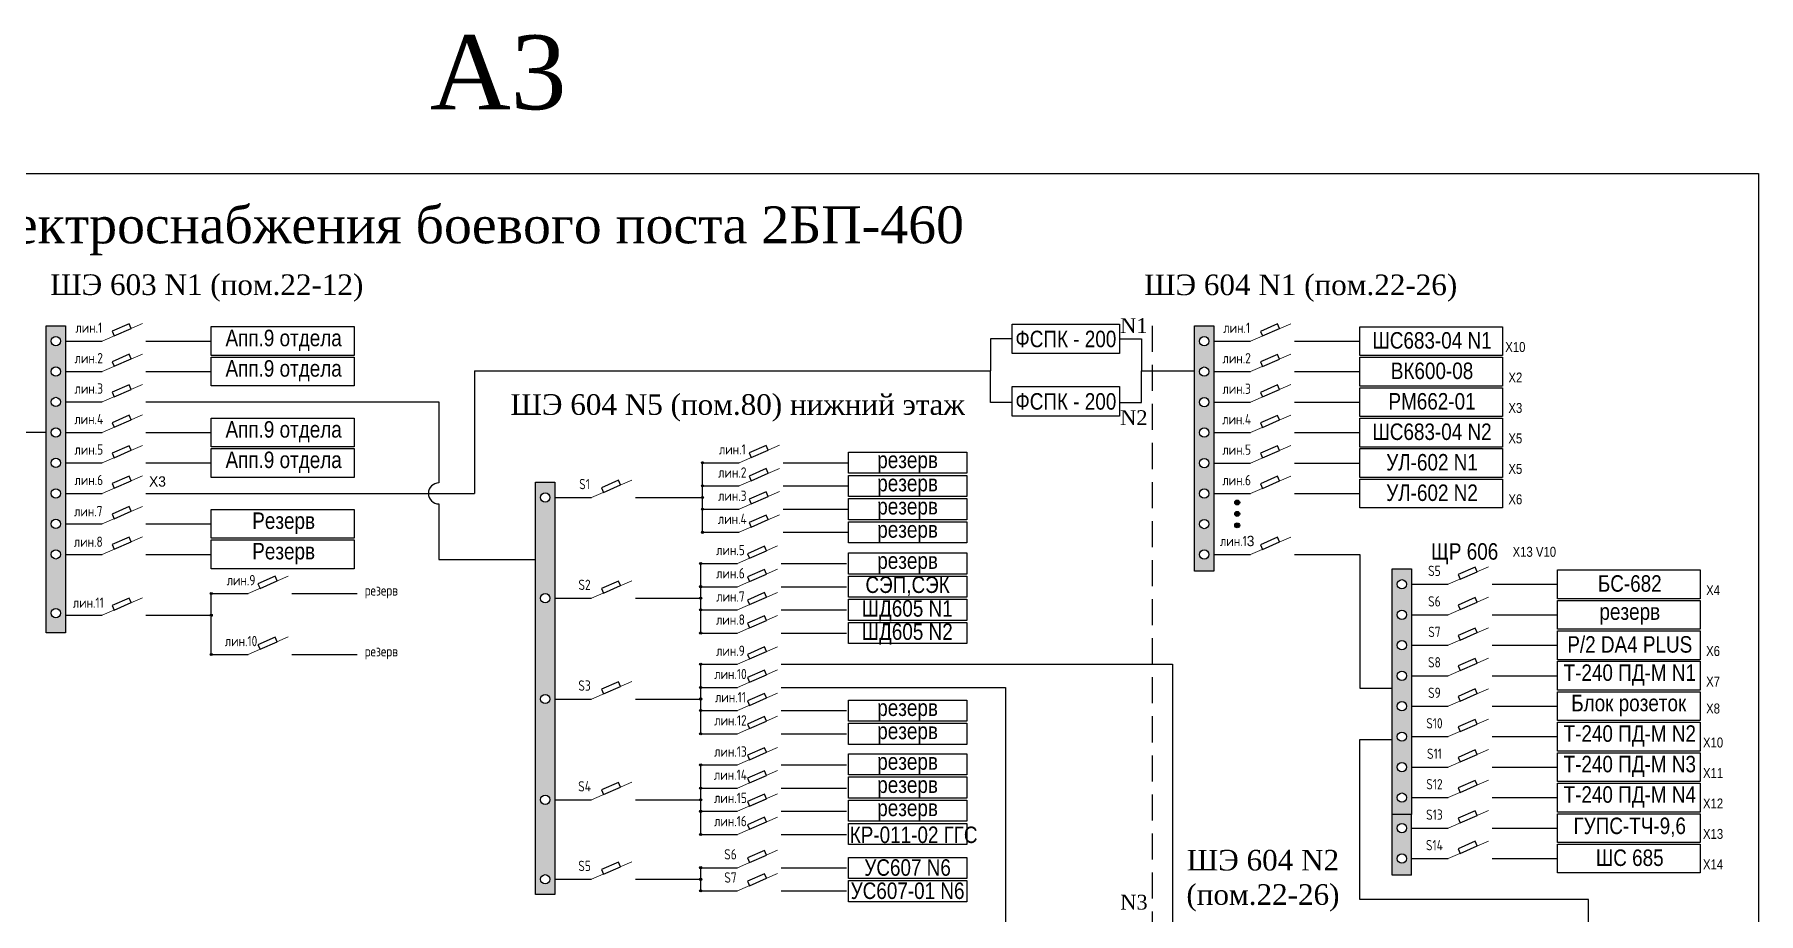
# Model space of a CAD drawing. Header units: millimetres. Extents: x 18 to 564, y 579 to 995.
# Drawn here: x 227.5 to 563.9, y 823.3 to 994.9 of the extents above; entities that cross this region are included whole.
import ezdxf

# ---------------------------------------------------------------- set-up
doc = ezdxf.new("R2010")
doc.units = ezdxf.units.MM
doc.linetypes.add('DASHEDX2', pattern=[38.1, 25.4, -12.7])

msp = doc.modelspace()

# ---------------------------------------------------------------- hatches: boundary and pattern name
h = msp.add_hatch(color=256)
h.paths.add_polyline_path([(233.52, 938.06), (229.77, 938.06), (229.77, 878.14), (233.52, 878.14)])
h.paths.add_polyline_path([(232.56, 899.38, -1), (230.74, 899.38, -1)], flags=16)
h.paths.add_polyline_path([(230.74, 905.33, -1), (232.56, 905.33, -1)], flags=16)
h.paths.add_polyline_path([(232.56, 893.44, -1), (230.74, 893.44, -1)], flags=16)
h.paths.add_polyline_path([(230.74, 911.28, -1), (232.56, 911.28, -1)], flags=16)
h.paths.add_polyline_path([(230.74, 917.22, -1), (232.56, 917.22, -1)], flags=16)
h.paths.add_polyline_path([(232.56, 881.97, -1), (230.74, 881.97, -1)], flags=16)
h.paths.add_polyline_path([(230.74, 923.17, -1), (232.56, 923.17, -1)], flags=16)
h.paths.add_polyline_path([(230.74, 929.11, -1), (232.56, 929.11, -1)], flags=16)
h.paths.add_polyline_path([(230.74, 935.06, -1), (232.56, 935.06, -1)], flags=16)
h = msp.add_hatch(color=256)
h.paths.add_polyline_path([(453.84, 890.14), (457.59, 890.14), (457.59, 938.03), (453.84, 938.03)])
h.paths.add_polyline_path([(456.63, 893.41, -1), (454.81, 893.41, -1)], flags=16)
h.paths.add_polyline_path([(454.81, 899.36, -1), (456.63, 899.36, -1)], flags=16)
h.paths.add_polyline_path([(454.81, 905.3, -1), (456.63, 905.3, -1)], flags=16)
h.paths.add_polyline_path([(454.81, 911.25, -1), (456.63, 911.25, -1)], flags=16)
h.paths.add_polyline_path([(454.81, 917.2, -1), (456.63, 917.2, -1)], flags=16)
h.paths.add_polyline_path([(454.81, 923.14, -1), (456.63, 923.14, -1)], flags=16)
h.paths.add_polyline_path([(454.81, 929.09, -1), (456.63, 929.09, -1)], flags=16)
h.paths.add_polyline_path([(454.81, 935.03, -1), (456.63, 935.03, -1)], flags=16)
h = msp.add_hatch(color=256)
h.paths.add_polyline_path([(358.03, 911.32), (357.82, 911.32), (357.82, 911.11, 0.414214)], flags=17)
h.paths.add_polyline_path([(357.62, 911.32, 0.414214), (357.82, 911.11), (357.82, 911.32), (358.03, 911.32, 1)])
h = msp.add_hatch(color=256)
h.paths.add_polyline_path([(325.26, 827.03), (329, 827.03), (329, 907.52), (325.26, 907.52)])
h.paths.add_polyline_path([(326.22, 865.21, -1), (328.04, 865.21, -1)], flags=16)
h.paths.add_polyline_path([(328.04, 845.55, -1), (326.22, 845.55, -1)], flags=16)
h.paths.add_polyline_path([(326.22, 884.87, -1), (328.04, 884.87, -1)], flags=16)
h.paths.add_polyline_path([(328.04, 830.02, -1), (326.22, 830.02, -1)], flags=16)
h.paths.add_polyline_path([(326.22, 904.53, -1), (328.04, 904.53, -1)], flags=16)
h = msp.add_hatch(color=256)
h.paths.add_polyline_path([(358.03, 906.79), (357.82, 906.79), (357.82, 906.59, 0.414214)], flags=17)
h.paths.add_polyline_path([(357.62, 906.79, 0.414214), (357.82, 906.59), (357.82, 906.79), (358.03, 906.79, 1)])
h = msp.add_hatch(color=256)
h.paths.add_polyline_path([(358.03, 904.53), (357.82, 904.53), (357.82, 904.33, 0.414214)], flags=17)
h.paths.add_polyline_path([(357.62, 904.53, 0.414214), (357.82, 904.33), (357.82, 904.53), (358.03, 904.53, 1)])
h = msp.add_hatch(color=256)
h.paths.add_polyline_path([(358.03, 902.26), (357.82, 902.26), (357.82, 902.06, 0.414214)], flags=17)
h.paths.add_polyline_path([(357.62, 902.26, 0.414214), (357.82, 902.06), (357.82, 902.26), (358.03, 902.26, 1)])
h = msp.add_hatch(color=256)
h.paths.add_polyline_path([(462.17, 904.04, 0.420569), (461.68, 903.56), (462.16, 903.56, -0.010825)])
h.paths.add_polyline_path([(462.16, 903.56), (461.68, 903.56, 0.420569), (462.17, 903.08, -0.010825)])
h.paths.add_polyline_path([(462.64, 903.56, 0.407887), (462.17, 904.04, 0.010825), (462.16, 903.56, 0.010825), (462.17, 903.08, 0.407887)])
h = msp.add_hatch(color=256)
h.paths.add_polyline_path([(462.17, 901.81, 0.420569), (461.68, 901.33), (462.16, 901.33, -0.010825)])
h.paths.add_polyline_path([(462.16, 901.33), (461.68, 901.33, 0.420569), (462.17, 900.85, -0.010825)])
h.paths.add_polyline_path([(462.64, 901.33, 0.407887), (462.17, 901.81, 0.010825), (462.16, 901.33, 0.010825), (462.17, 900.85, 0.407887)])
h = msp.add_hatch(color=256)
h.paths.add_polyline_path([(462.16, 903.8, 0.420569), (461.92, 903.56), (462.16, 903.56, -0.010825)])
h.paths.add_polyline_path([(462.16, 903.56), (461.92, 903.56, 0.420569), (462.16, 903.32, -0.010825)])
h.paths.add_polyline_path([(462.4, 903.56, 0.407887), (462.16, 903.8, 0.010825), (462.16, 903.56, 0.010825), (462.16, 903.32, 0.407887)])
h = msp.add_hatch(color=256)
h.paths.add_polyline_path([(462.16, 901.57, 0.420569), (461.92, 901.33), (462.16, 901.33, -0.010825)])
h.paths.add_polyline_path([(462.16, 901.33), (461.92, 901.33, 0.420569), (462.16, 901.09, -0.010825)])
h.paths.add_polyline_path([(462.4, 901.33, 0.407887), (462.16, 901.57, 0.010825), (462.16, 901.33, 0.010825), (462.16, 901.09, 0.407887)])
h = msp.add_hatch(color=256)
h.paths.add_polyline_path([(462.17, 899.58, 0.420569), (461.68, 899.1), (462.16, 899.1, -0.010825)])
h.paths.add_polyline_path([(462.16, 899.1), (461.68, 899.1, 0.420569), (462.17, 898.62, -0.010825)])
h.paths.add_polyline_path([(462.64, 899.1, 0.407887), (462.17, 899.58, 0.010825), (462.16, 899.1, 0.010825), (462.17, 898.62, 0.407887)])
h = msp.add_hatch(color=256)
h.paths.add_polyline_path([(462.16, 899.34, 0.420569), (461.92, 899.1), (462.16, 899.1, -0.010825)])
h.paths.add_polyline_path([(462.16, 899.1), (461.92, 899.1, 0.420569), (462.16, 898.86, -0.010825)])
h.paths.add_polyline_path([(462.4, 899.1, 0.407887), (462.16, 899.34, 0.010825), (462.16, 899.1, 0.010825), (462.16, 898.86, 0.407887)])
h = msp.add_hatch(color=256)
h.paths.add_polyline_path([(358.03, 897.74), (357.82, 897.74), (357.82, 897.54, 0.414214)], flags=17)
h.paths.add_polyline_path([(357.62, 897.74, 0.414214), (357.82, 897.54), (357.82, 897.74), (358.03, 897.74, 1)])
h = msp.add_hatch(color=256)
h.paths.add_polyline_path([(357.67, 891.66), (357.47, 891.66), (357.47, 891.46, 0.414214)], flags=17)
h.paths.add_polyline_path([(357.27, 891.66, 0.414214), (357.47, 891.46), (357.47, 891.66), (357.67, 891.66, 1)])
h = msp.add_hatch(color=256)
h.paths.add_polyline_path([(492.42, 842.7), (496.16, 842.7), (496.16, 890.58), (492.42, 890.58)])
h.paths.add_polyline_path([(495.2, 845.96, -1), (493.38, 845.96, -1)], flags=16)
h.paths.add_polyline_path([(493.38, 851.91, -1), (495.2, 851.91, -1)], flags=16)
h.paths.add_polyline_path([(493.38, 857.86, -1), (495.2, 857.86, -1)], flags=16)
h.paths.add_polyline_path([(493.38, 863.8, -1), (495.2, 863.8, -1)], flags=16)
h.paths.add_polyline_path([(493.38, 869.75, -1), (495.2, 869.75, -1)], flags=16)
h.paths.add_polyline_path([(493.38, 875.7, -1), (495.2, 875.7, -1)], flags=16)
h.paths.add_polyline_path([(493.38, 881.64, -1), (495.2, 881.64, -1)], flags=16)
h.paths.add_polyline_path([(493.38, 887.59, -1), (495.2, 887.59, -1)], flags=16)
h = msp.add_hatch(color=256)
h.paths.add_polyline_path([(262.18, 885.78), (261.98, 885.78), (261.98, 885.58, 0.414214)], flags=17)
h.paths.add_polyline_path([(261.78, 885.78, 0.414214), (261.98, 885.58), (261.98, 885.78), (262.18, 885.78, 1)])
h = msp.add_hatch(color=256)
h.paths.add_polyline_path([(357.67, 887.13), (357.47, 887.13), (357.47, 886.93, 0.414214)], flags=17)
h.paths.add_polyline_path([(357.27, 887.13, 0.414214), (357.47, 886.93), (357.47, 887.13), (357.67, 887.13, 1)])
h = msp.add_hatch(color=256)
h.paths.add_polyline_path([(357.67, 884.87), (357.47, 884.87), (357.47, 884.67, 0.414214)], flags=17)
h.paths.add_polyline_path([(357.27, 884.87, 0.414214), (357.47, 884.67), (357.47, 884.87), (357.67, 884.87, 1)])
h = msp.add_hatch(color=256)
h.paths.add_polyline_path([(262.18, 881.55), (261.98, 881.55), (261.98, 881.34, 0.414214)], flags=17)
h.paths.add_polyline_path([(261.78, 881.55, 0.414214), (261.98, 881.34), (261.98, 881.55), (262.18, 881.55, 1)])
h = msp.add_hatch(color=256)
h.paths.add_polyline_path([(357.67, 882.61), (357.47, 882.61), (357.47, 882.4, 0.414214)], flags=17)
h.paths.add_polyline_path([(357.27, 882.61, 0.414214), (357.47, 882.4), (357.47, 882.61), (357.67, 882.61, 1)])
h = msp.add_hatch(color=256)
h.paths.add_polyline_path([(357.67, 878.08), (357.47, 878.08), (357.47, 877.88, 0.414214)], flags=17)
h.paths.add_polyline_path([(357.27, 878.08, 0.414214), (357.47, 877.88), (357.47, 878.08), (357.67, 878.08, 1)])
h = msp.add_hatch(color=256)
h.paths.add_polyline_path([(262.18, 873.89), (261.98, 873.89), (261.98, 873.69, 0.414214)], flags=17)
h.paths.add_polyline_path([(261.78, 873.89, 0.414214), (261.98, 873.69), (261.98, 873.89), (262.18, 873.89, 1)])
h = msp.add_hatch(color=256)
h.paths.add_polyline_path([(357.67, 872), (357.47, 872), (357.47, 871.8, 0.414214)], flags=17)
h.paths.add_polyline_path([(357.27, 872, 0.414214), (357.47, 871.8), (357.47, 872), (357.67, 872, 1)])
h = msp.add_hatch(color=256)
h.paths.add_polyline_path([(357.67, 867.47), (357.47, 867.47), (357.47, 867.27, 0.414214)], flags=17)
h.paths.add_polyline_path([(357.27, 867.47, 0.414214), (357.47, 867.27), (357.47, 867.47), (357.67, 867.47, 1)])
h = msp.add_hatch(color=256)
h.paths.add_polyline_path([(357.67, 865.21), (357.47, 865.21), (357.47, 865.01, 0.414214)], flags=17)
h.paths.add_polyline_path([(357.27, 865.21, 0.414214), (357.47, 865.01), (357.47, 865.21), (357.67, 865.21, 1)])
h = msp.add_hatch(color=256)
h.paths.add_polyline_path([(357.67, 862.95), (357.47, 862.95), (357.47, 862.75, 0.414214)], flags=17)
h.paths.add_polyline_path([(357.27, 862.95, 0.414214), (357.47, 862.75), (357.47, 862.95), (357.67, 862.95, 1)])
h = msp.add_hatch(color=256)
h.paths.add_polyline_path([(357.67, 858.42), (357.47, 858.42), (357.47, 858.22, 0.414214)], flags=17)
h.paths.add_polyline_path([(357.27, 858.42, 0.414214), (357.47, 858.22), (357.47, 858.42), (357.67, 858.42, 1)])
h = msp.add_hatch(color=256)
h.paths.add_polyline_path([(357.67, 852.34), (357.47, 852.34), (357.47, 852.14, 0.414214)], flags=17)
h.paths.add_polyline_path([(357.27, 852.34, 0.414214), (357.47, 852.14), (357.47, 852.34), (357.67, 852.34, 1)])
h = msp.add_hatch(color=256)
h.paths.add_polyline_path([(357.67, 847.82), (357.47, 847.82), (357.47, 847.61, 0.414214)], flags=17)
h.paths.add_polyline_path([(357.27, 847.82, 0.414214), (357.47, 847.61), (357.47, 847.82), (357.67, 847.82, 1)])
h = msp.add_hatch(color=256)
h.paths.add_polyline_path([(357.67, 845.55), (357.47, 845.55), (357.47, 845.35, 0.414214)], flags=17)
h.paths.add_polyline_path([(357.27, 845.55, 0.414214), (357.47, 845.35), (357.47, 845.55), (357.67, 845.55, 1)])
h = msp.add_hatch(color=256)
h.paths.add_polyline_path([(357.67, 843.29), (357.47, 843.29), (357.47, 843.09, 0.414214)], flags=17)
h.paths.add_polyline_path([(357.27, 843.29, 0.414214), (357.47, 843.09), (357.47, 843.29), (357.67, 843.29, 1)])
h = msp.add_hatch(color=256)
h.paths.add_polyline_path([(496.16, 842.7), (492.42, 842.7), (492.42, 830.81), (496.16, 830.81)])
h.paths.add_polyline_path([(493.38, 834.07, -1), (495.2, 834.07, -1)], flags=16)
h.paths.add_polyline_path([(493.38, 840.02, -1), (495.2, 840.02, -1)], flags=16)
h = msp.add_hatch(color=256)
h.paths.add_polyline_path([(357.67, 838.76), (357.47, 838.76), (357.47, 838.56, 0.414214)], flags=17)
h.paths.add_polyline_path([(357.27, 838.76, 0.414214), (357.47, 838.56), (357.47, 838.76), (357.67, 838.76, 1)])
h = msp.add_hatch(color=256)
h.paths.add_polyline_path([(357.67, 832.29), (357.47, 832.29), (357.47, 832.08, 0.414214)], flags=17)
h.paths.add_polyline_path([(357.27, 832.29, 0.414214), (357.47, 832.08), (357.47, 832.29), (357.67, 832.29, 1)])
h = msp.add_hatch(color=256)
h.paths.add_polyline_path([(357.67, 830.02), (357.47, 830.02), (357.47, 829.82, 0.414214)], flags=17)
h.paths.add_polyline_path([(357.27, 830.02, 0.414214), (357.47, 829.82), (357.47, 830.02), (357.67, 830.02, 1)])
h = msp.add_hatch(color=256)
h.paths.add_polyline_path([(357.67, 827.76), (357.47, 827.76), (357.47, 827.56, 0.414214)], flags=17)
h.paths.add_polyline_path([(357.27, 827.76, 0.414214), (357.47, 827.56), (357.47, 827.76), (357.67, 827.76, 1)])

# ---------------------------------------------------------------- linework, layer by layer
at = {"lineweight": 15}
for p, q in [((240.69, 935.06), (248.53, 938.48)), ((464.76, 935.03), (472.6, 938.45)), ((240.69, 929.11), (248.53, 932.53)), ((464.76, 929.09), (472.6, 932.5)), ((240.69, 923.17), (248.53, 926.58)), ((464.76, 923.14), (472.6, 926.56)), ((240.69, 917.22), (248.53, 920.64)), ((464.76, 917.2), (472.6, 920.61)), ((240.69, 911.28), (248.53, 914.69)), ((365, 911.32), (372.84, 914.73)), ((464.76, 911.25), (472.6, 914.66)), ((240.69, 905.33), (248.53, 908.74)), ((365, 906.79), (372.84, 910.21)), ((464.76, 905.3), (472.6, 908.72)), ((336.18, 904.53), (344.02, 907.94)), ((365, 902.26), (372.84, 905.68)), ((240.69, 899.38), (248.53, 902.8)), ((365, 897.74), (372.84, 901.15)), ((240.69, 893.44), (248.53, 896.85)), ((364.64, 891.66), (372.48, 895.07)), ((464.76, 893.4), (472.6, 896.82)), ((269.16, 885.78), (277, 889.2)), ((336.18, 884.87), (344.02, 888.28)), ((364.64, 887.13), (372.48, 890.55)), ((503.34, 887.59), (511.18, 891)), ((240.69, 881.55), (248.53, 884.96)), ((364.64, 882.61), (372.48, 886.02)), ((503.34, 881.64), (511.18, 885.06)), ((364.64, 878.08), (372.48, 881.5)), ((503.34, 875.7), (511.18, 879.11)), ((269.16, 873.89), (277, 877.31)), ((364.64, 872), (372.48, 875.42)), ((503.34, 869.75), (511.18, 873.16)), ((336.18, 865.21), (344.02, 868.63)), ((364.64, 867.47), (372.48, 870.89)), ((364.64, 862.95), (372.48, 866.36)), ((503.34, 863.8), (511.18, 867.22)), ((364.64, 858.42), (372.48, 861.84)), ((503.34, 857.86), (511.18, 861.27)), ((364.64, 852.34), (372.48, 855.76)), ((503.34, 851.91), (511.18, 855.33)), ((364.64, 847.82), (372.48, 851.23)), ((336.18, 845.55), (344.02, 848.97)), ((503.34, 845.96), (511.18, 849.38)), ((364.64, 843.29), (372.48, 846.71)), ((364.64, 838.76), (372.48, 842.18)), ((503.34, 840.02), (511.18, 843.43)), ((364.64, 832.29), (372.48, 835.7)), ((503.34, 834.07), (511.18, 837.49)), ((336.18, 830.02), (344.02, 833.44)), ((364.64, 827.76), (372.48, 831.17))]:
    msp.add_line(p, q, dxfattribs=at)
for p, q in [((418.27, 935.49), (414.02, 935.49)), ((414.02, 935.49), (414.02, 929.27)), ((439.21, 935.49), (443.47, 935.49)), ((443.47, 935.49), (443.47, 929.27)), ((233.52, 935.06), (240.69, 935.06)), ((249.24, 935.06), (261.98, 935.06)), ((457.59, 935.03), (464.76, 935.03)), ((473.31, 935.03), (486.05, 935.03)), ((233.52, 929.11), (240.69, 929.11)), ((249.24, 929.11), (261.98, 929.11)), ((313.31, 929.27), (313.31, 905.33)), ((313.31, 929.27), (414.02, 929.27)), ((414.02, 923.05), (414.02, 929.27)), ((443.47, 923.05), (443.47, 929.27)), ((443.47, 929.27), (453.84, 929.27)), ((457.59, 929.09), (464.76, 929.09)), ((473.31, 929.09), (486.05, 929.09)), ((233.52, 923.17), (240.69, 923.17)), ((249.24, 923.17), (306.4, 923.17)), ((306.4, 923.17), (306.4, 907.38)), ((418.27, 923.05), (414.02, 923.05)), ((439.21, 923.05), (443.47, 923.05)), ((457.59, 923.14), (464.76, 923.14)), ((473.31, 923.14), (486.05, 923.14)), ((229.77, 917.22), (221.88, 917.22)), ((233.52, 917.22), (240.69, 917.22)), ((249.24, 917.22), (261.98, 917.22)), ((457.59, 917.2), (464.76, 917.2)), ((473.31, 917.2), (486.05, 917.2)), ((233.52, 911.28), (240.69, 911.28)), ((249.24, 911.28), (261.98, 911.28)), ((357.82, 911.32), (365, 911.32)), ((357.82, 897.74), (357.82, 911.32)), ((373.55, 911.32), (386.29, 911.32)), ((457.59, 911.25), (464.76, 911.25)), ((473.31, 911.25), (486.05, 911.25)), ((233.52, 905.33), (240.69, 905.33)), ((249.24, 905.33), (313.31, 905.33)), ((357.82, 906.79), (365, 906.79)), ((373.55, 906.79), (386.29, 906.79)), ((457.59, 905.3), (464.76, 905.3)), ((473.31, 905.3), (486.05, 905.3)), ((306.4, 903.28), (306.4, 892.41)), ((329, 904.53), (336.18, 904.53)), ((344.73, 904.53), (357.82, 904.53)), ((357.82, 902.26), (365, 902.26)), ((373.55, 902.26), (386.29, 902.26)), ((233.52, 899.38), (240.69, 899.38)), ((249.24, 899.38), (261.98, 899.38)), ((357.82, 897.74), (365, 897.74)), ((373.55, 897.74), (386.29, 897.74)), ((233.52, 893.44), (240.69, 893.44)), ((249.24, 893.44), (261.98, 893.44)), ((306.4, 892.41), (325.26, 892.41)), ((357.47, 891.66), (364.64, 891.66)), ((357.47, 878.08), (357.47, 891.66)), ((373.19, 891.66), (385.93, 891.66)), ((457.59, 893.4), (464.76, 893.4)), ((473.31, 893.4), (486.05, 893.4)), ((486.05, 893.4), (486.05, 867.35)), ((261.98, 885.78), (269.16, 885.78)), ((261.98, 873.89), (261.98, 885.78)), ((277.71, 885.78), (290.45, 885.78)), ((329, 884.87), (336.18, 884.87)), ((344.73, 884.87), (357.47, 884.87)), ((357.47, 887.13), (364.64, 887.13)), ((373.19, 887.13), (385.93, 887.13)), ((496.16, 887.59), (503.34, 887.59)), ((511.89, 887.59), (524.63, 887.59)), ((233.52, 881.55), (240.69, 881.55)), ((249.24, 881.55), (261.98, 881.55)), ((357.47, 882.61), (364.64, 882.61)), ((373.19, 882.61), (385.93, 882.61)), ((496.16, 881.64), (503.34, 881.64)), ((511.89, 881.64), (524.63, 881.64)), ((357.47, 878.08), (364.64, 878.08)), ((373.19, 878.08), (385.93, 878.08)), ((496.16, 875.7), (503.34, 875.7)), ((511.89, 875.7), (524.63, 875.7)), ((261.98, 873.89), (269.16, 873.89)), ((277.71, 873.89), (290.45, 873.89)), ((357.47, 872), (364.64, 872)), ((357.47, 858.42), (357.47, 872)), ((373.19, 872), (449.55, 872)), ((449.55, 872), (449.55, 815.9)), ((496.16, 869.75), (503.34, 869.75)), ((511.89, 869.75), (524.63, 869.75)), ((329, 865.21), (336.18, 865.21)), ((344.73, 865.21), (357.47, 865.21)), ((357.47, 867.47), (364.64, 867.47)), ((373.19, 867.47), (416.96, 867.47)), ((416.96, 867.47), (416.96, 815.91)), ((486.05, 867.35), (492.42, 867.35)), ((357.47, 862.95), (364.64, 862.95)), ((373.19, 862.95), (385.93, 862.95)), ((496.16, 863.8), (503.34, 863.8)), ((511.89, 863.8), (524.63, 863.8)), ((357.47, 858.42), (364.64, 858.42)), ((373.19, 858.42), (385.93, 858.42)), ((496.16, 857.86), (503.34, 857.86)), ((511.89, 857.86), (524.63, 857.86)), ((486.05, 826.1), (486.05, 857.32)), ((486.05, 857.32), (492.42, 857.32)), ((357.47, 852.34), (364.64, 852.34)), ((357.47, 838.76), (357.47, 852.34)), ((373.19, 852.34), (385.93, 852.34)), ((496.16, 851.91), (503.34, 851.91)), ((511.89, 851.91), (524.63, 851.91)), ((357.47, 847.82), (364.64, 847.82)), ((373.19, 847.82), (385.93, 847.82)), ((329, 845.55), (336.18, 845.55)), ((344.73, 845.55), (357.47, 845.55)), ((496.16, 845.96), (503.34, 845.96)), ((511.89, 845.96), (524.63, 845.96)), ((357.47, 843.29), (364.64, 843.29)), ((373.19, 843.29), (385.93, 843.29)), ((496.16, 842.7), (492.42, 842.7)), ((492.42, 830.81), (492.42, 842.7)), ((496.16, 830.81), (496.16, 842.7)), ((357.47, 838.76), (364.64, 838.76)), ((373.19, 838.76), (385.93, 838.76)), ((496.16, 840.02), (503.34, 840.02)), ((511.89, 840.02), (524.63, 840.02)), ((357.47, 832.29), (364.64, 832.29)), ((357.47, 827.76), (357.47, 832.29)), ((373.19, 832.29), (385.93, 832.29)), ((496.16, 834.07), (503.34, 834.07)), ((511.89, 834.07), (524.63, 834.07)), ((329, 830.02), (336.18, 830.02)), ((344.73, 830.02), (357.47, 830.02)), ((357.47, 827.76), (364.64, 827.76)), ((373.19, 827.76), (385.93, 827.76)), ((496.16, 830.81), (492.42, 830.81)), ((530.72, 826.1), (486.05, 826.1)), ((530.72, 775.19), (530.72, 826.1))]:
    msp.add_line(p, q)
at = {"linetype": 'DASHEDX2', "ltscale": 0.2}
msp.add_line((445.53, 938.03), (445.53, 618.17), dxfattribs=at)
for points in [[(563.87, 579.18), (18.44, 579.18), (18.44, 967.77), (563.87, 967.77)], [(229.77, 938.06), (233.52, 938.06), (233.52, 878.14), (229.77, 878.14)], [(243.02, 936.07), (246.36, 937.53), (245.96, 938.43), (242.63, 936.97)], [(261.98, 937.88), (289.83, 937.88), (289.83, 932.24), (261.98, 932.24)], [(418.27, 938.38), (439.21, 938.38), (439.21, 932.61), (418.27, 932.61)], [(457.59, 890.14), (453.84, 890.14), (453.84, 938.03), (457.59, 938.03)], [(467.09, 936.05), (470.43, 937.5), (470.03, 938.4), (466.7, 936.95)], [(486.05, 937.85), (513.9, 937.85), (513.9, 932.22), (486.05, 932.22)], [(243.02, 930.13), (246.36, 931.58), (245.96, 932.48), (242.63, 931.03)], [(261.98, 931.93), (289.83, 931.93), (289.83, 926.3), (261.98, 926.3)], [(467.09, 930.1), (470.43, 931.55), (470.03, 932.45), (466.7, 931)], [(486.05, 931.9), (513.9, 931.9), (513.9, 926.27), (486.05, 926.27)], [(243.02, 924.18), (246.36, 925.64), (245.96, 926.53), (242.63, 925.08)], [(418.27, 926.18), (439.21, 926.18), (439.21, 920.41), (418.27, 920.41)], [(467.09, 924.16), (470.43, 925.61), (470.03, 926.51), (466.7, 925.05)], [(486.05, 925.96), (513.9, 925.96), (513.9, 920.33), (486.05, 920.33)], [(243.02, 918.24), (246.36, 919.69), (245.96, 920.59), (242.63, 919.13)], [(261.98, 920.04), (289.83, 920.04), (289.83, 914.41), (261.98, 914.41)], [(467.09, 918.21), (470.43, 919.66), (470.03, 920.56), (466.7, 919.11)], [(486.05, 920.01), (513.9, 920.01), (513.9, 914.38), (486.05, 914.38)], [(243.02, 912.29), (246.36, 913.74), (245.96, 914.64), (242.63, 913.19)], [(261.98, 914.09), (289.83, 914.09), (289.83, 908.46), (261.98, 908.46)], [(367.33, 912.33), (370.66, 913.78), (370.27, 914.68), (366.94, 913.23)], [(409.39, 909.26), (386.29, 909.26), (386.29, 913.38), (409.39, 913.38)], [(467.09, 912.26), (470.43, 913.72), (470.03, 914.61), (466.7, 913.16)], [(486.05, 914.07), (513.9, 914.07), (513.9, 908.43), (486.05, 908.43)], [(243.02, 906.34), (246.36, 907.8), (245.96, 908.69), (242.63, 907.24)], [(367.33, 907.8), (370.66, 909.26), (370.27, 910.16), (366.94, 908.7)], [(409.39, 904.73), (386.29, 904.73), (386.29, 908.85), (409.39, 908.85)], [(467.09, 906.32), (470.43, 907.77), (470.03, 908.67), (466.7, 907.21)], [(325.26, 907.52), (329, 907.52), (329, 827.03), (325.26, 827.03)], [(338.51, 905.54), (341.84, 906.99), (341.45, 907.89), (338.11, 906.44)], [(367.33, 903.28), (370.66, 904.73), (370.27, 905.63), (366.94, 904.18)], [(486.05, 908.12), (513.9, 908.12), (513.9, 902.49), (486.05, 902.49)], [(243.02, 900.4), (246.36, 901.85), (245.96, 902.75), (242.63, 901.3)], [(261.98, 902.2), (289.83, 902.2), (289.83, 896.57), (261.98, 896.57)], [(409.39, 900.2), (386.29, 900.2), (386.29, 904.32), (409.39, 904.32)], [(367.33, 898.75), (370.66, 900.21), (370.27, 901.1), (366.94, 899.65)], [(409.39, 895.68), (386.29, 895.68), (386.29, 899.8), (409.39, 899.8)], [(243.02, 894.45), (246.36, 895.9), (245.96, 896.8), (242.63, 895.35)], [(261.98, 896.25), (289.83, 896.25), (289.83, 890.62), (261.98, 890.62)], [(366.97, 892.67), (370.31, 894.13), (369.91, 895.02), (366.58, 893.57)], [(467.09, 894.41), (470.43, 895.87), (470.03, 896.77), (466.7, 895.31)], [(409.39, 889.6), (386.29, 889.6), (386.29, 893.72), (409.39, 893.72)], [(271.49, 886.8), (274.82, 888.25), (274.43, 889.15), (271.09, 887.7)], [(338.51, 885.88), (341.84, 887.34), (341.45, 888.23), (338.11, 886.78)], [(366.97, 888.15), (370.31, 889.6), (369.91, 890.5), (366.58, 889.04)], [(409.39, 885.07), (386.29, 885.07), (386.29, 889.19), (409.39, 889.19)], [(496.16, 842.7), (492.42, 842.7), (492.42, 890.58), (496.16, 890.58)], [(505.67, 888.6), (509, 890.05), (508.61, 890.95), (505.28, 889.5)], [(524.63, 890.4), (552.47, 890.4), (552.47, 884.77), (524.63, 884.77)], [(243.02, 882.56), (246.36, 884.01), (245.96, 884.91), (242.63, 883.46)], [(366.97, 883.62), (370.31, 885.07), (369.91, 885.97), (366.58, 884.52)], [(505.67, 882.66), (509, 884.11), (508.61, 885.01), (505.28, 883.55)], [(366.97, 879.09), (370.31, 880.55), (369.91, 881.44), (366.58, 879.99)], [(409.39, 880.55), (386.29, 880.55), (386.29, 884.67), (409.39, 884.67)], [(524.63, 884.46), (552.47, 884.46), (552.47, 878.83), (524.63, 878.83)], [(409.39, 876.02), (386.29, 876.02), (386.29, 880.14), (409.39, 880.14)], [(505.67, 876.71), (509, 878.16), (508.61, 879.06), (505.28, 877.61)], [(524.63, 878.51), (552.47, 878.51), (552.47, 872.88), (524.63, 872.88)], [(271.49, 874.91), (274.82, 876.36), (274.43, 877.26), (271.09, 875.8)], [(366.97, 873.02), (370.31, 874.47), (369.91, 875.37), (366.58, 873.91)], [(505.67, 870.76), (509, 872.22), (508.61, 873.11), (505.28, 871.66)], [(524.63, 872.57), (552.47, 872.57), (552.47, 866.93), (524.63, 866.93)], [(338.51, 866.23), (341.84, 867.68), (341.45, 868.58), (338.11, 867.12)], [(366.97, 868.49), (370.31, 869.94), (369.91, 870.84), (366.58, 869.39)], [(366.97, 863.96), (370.31, 865.42), (369.91, 866.31), (366.58, 864.86)], [(409.39, 860.89), (386.29, 860.89), (386.29, 865.01), (409.39, 865.01)], [(505.67, 864.82), (509, 866.27), (508.61, 867.17), (505.28, 865.71)], [(524.63, 866.62), (552.47, 866.62), (552.47, 860.99), (524.63, 860.99)], [(366.97, 859.44), (370.31, 860.89), (369.91, 861.79), (366.58, 860.33)], [(505.67, 858.87), (509, 860.32), (508.61, 861.22), (505.28, 859.77)], [(409.39, 856.36), (386.29, 856.36), (386.29, 860.48), (409.39, 860.48)], [(524.63, 860.67), (552.47, 860.67), (552.47, 855.04), (524.63, 855.04)], [(366.97, 853.36), (370.31, 854.81), (369.91, 855.71), (366.58, 854.25)], [(409.39, 850.39), (386.29, 850.39), (386.29, 854.52), (409.39, 854.52)], [(505.67, 852.92), (509, 854.38), (508.61, 855.28), (505.28, 853.82)], [(524.63, 854.73), (552.47, 854.73), (552.47, 849.09), (524.63, 849.09)], [(366.97, 848.83), (370.31, 850.28), (369.91, 851.18), (366.58, 849.73)], [(338.51, 846.57), (341.84, 848.02), (341.45, 848.92), (338.11, 847.47)], [(409.39, 845.87), (386.29, 845.87), (386.29, 849.99), (409.39, 849.99)], [(505.67, 846.98), (509, 848.43), (508.61, 849.33), (505.28, 847.88)], [(524.63, 848.78), (552.47, 848.78), (552.47, 843.15), (524.63, 843.15)], [(366.97, 844.3), (370.31, 845.76), (369.91, 846.66), (366.58, 845.2)], [(409.39, 841.34), (386.29, 841.34), (386.29, 845.46), (409.39, 845.46)], [(366.97, 839.78), (370.31, 841.23), (369.91, 842.13), (366.58, 840.68)], [(505.67, 841.03), (509, 842.49), (508.61, 843.38), (505.28, 841.93)], [(524.63, 842.83), (552.47, 842.83), (552.47, 837.2), (524.63, 837.2)], [(409.39, 836.82), (386.29, 836.82), (386.29, 840.94), (409.39, 840.94)], [(366.97, 833.3), (370.31, 834.75), (369.91, 835.65), (366.58, 834.2)], [(409.39, 830.17), (386.29, 830.17), (386.29, 834.29), (409.39, 834.29)], [(505.67, 835.09), (509, 836.54), (508.61, 837.44), (505.28, 835.98)], [(524.63, 836.89), (552.47, 836.89), (552.47, 831.26), (524.63, 831.26)], [(338.51, 831.04), (341.84, 832.49), (341.45, 833.39), (338.11, 831.93)], [(366.97, 828.77), (370.31, 830.23), (369.91, 831.12), (366.58, 829.67)], [(409.39, 825.64), (386.29, 825.64), (386.29, 829.76), (409.39, 829.76)]]:
    msp.add_lwpolyline(points, close=True)
for points in [[(453.84, 890.14), (453.84, 938.03), (457.59, 938.03), (457.59, 890.14)], [(492.42, 842.7), (492.42, 890.58), (496.16, 890.58), (496.16, 842.7)]]:
    msp.add_lwpolyline(points)
for centre, radius in [((231.65, 935.06), 0.91), ((455.72, 935.03), 0.91), ((231.65, 929.11), 0.91), ((455.72, 929.09), 0.91), ((231.65, 923.17), 0.91), ((455.72, 923.14), 0.91), ((231.65, 917.22), 0.91), ((455.72, 917.2), 0.91), ((231.65, 911.28), 0.91), ((455.72, 911.25), 0.91), ((357.82, 911.32), 0.202), ((231.65, 905.33), 0.91), ((327.13, 904.53), 0.91), ((357.82, 906.79), 0.202), ((455.72, 905.3), 0.91), ((357.82, 904.53), 0.202), ((357.82, 902.26), 0.202), ((462.16, 903.56), 0.48), ((462.16, 901.33), 0.48), ((462.16, 903.56), 0.24), ((462.16, 901.33), 0.24), ((231.65, 899.38), 0.91), ((455.72, 899.36), 0.91), ((462.16, 899.1), 0.48), ((462.16, 899.1), 0.24), ((357.82, 897.74), 0.202), ((231.65, 893.44), 0.91), ((357.47, 891.66), 0.202), ((455.72, 893.41), 0.91), ((494.29, 887.59), 0.91), ((261.98, 885.78), 0.202), ((327.13, 884.87), 0.91), ((357.47, 887.13), 0.202), ((357.47, 884.87), 0.202), ((231.65, 881.97), 0.91), ((261.98, 881.55), 0.202), ((357.47, 882.61), 0.202), ((494.29, 881.64), 0.91), ((357.47, 878.08), 0.202), ((494.29, 875.7), 0.91), ((261.98, 873.89), 0.202), ((357.47, 872), 0.202), ((494.29, 869.75), 0.91), ((327.13, 865.21), 0.91), ((357.47, 867.47), 0.202), ((357.47, 865.21), 0.202), ((494.29, 863.8), 0.91), ((357.47, 862.95), 0.202), ((357.47, 858.42), 0.202), ((494.29, 857.86), 0.91), ((357.47, 852.34), 0.202), ((494.29, 851.91), 0.91), ((357.47, 847.82), 0.202), ((327.13, 845.55), 0.91), ((357.47, 845.55), 0.202), ((494.29, 845.96), 0.91), ((357.47, 843.29), 0.202), ((357.47, 838.76), 0.202), ((494.29, 840.02), 0.91), ((494.29, 834.07), 0.91), ((327.13, 830.02), 0.91), ((357.47, 832.29), 0.202), ((357.47, 830.02), 0.202), ((357.47, 827.76), 0.202)]:
    msp.add_circle(centre, radius)
msp.add_arc((306.4, 905.33), 2.05, 90, 270)

# ---------------------------------------------------------------- texts
at = {"attachment_point": 5}
for s, insert, char_height, width in [('{\\fTimes New Roman|b0|i0|c204|p18;А3}', (317.98, 987.41), 14.4222, 809.9222), ('{\\fTimes New Roman|b0|i0|c204|p18;Схема\\fTimes New Roman|b0|i0|c238|p18; \\fTimes New Roman|b0|i0|c204|p18;электроснабжения\\fTimes New Roman|b0|i0|c238|p18; \\fTimes New Roman|b0|i0|c204|p18;боевого\\fTimes New Roman|b0|i0|c238|p18; \\fTimes New Roman|b0|i0|c204|p18;поста\\fTimes New Roman|b0|i0|c238|p18; 2\\fTimes New Roman|b0|i0|c204|p18;БП\\fTimes New Roman|b0|i0|c238|p18;-460 }', (295, 956.57), 7.2111, 404.9611), ('{\\fTimes New Roman|b0|i0|c204|p18;ШЭ\\fTimes New Roman|b0|i0|c0|p18; 603 N1 (\\fTimes New Roman|b0|i0|c204|p18;пом.22-12\\fTimes New Roman|b0|i0|c0|p18;)}', (261.11, 945.41), 4.02107, 84.9683), ('{\\fTimes New Roman|b0|i0|c204|p18;ШЭ\\fTimes New Roman|b0|i0|c238|p18; 604 N1 (\\fTimes New Roman|b0|i0|c204|p18;пом.22-26)}', (474.54, 945.38), 4.02107, 143.4789), ('{\\fGOST|b0|i0|c204|p34;лин.1}', (238.08, 937.68), 2.0105, 32.7497), ('{\\fTimes New Roman|b0|i0|c204|p18;N1}', (441.98, 938.08), 2.8952, 55.2056), ('{\\fGOST|b0|i0|c204|p34;лин.1}', (462.05, 937.65), 2.0105, 32.7497), ('{\\fArial Narrow|b0|i0|c204|p34;Апп.9 отдела}', (276.1, 935.2), 3.2169, 31.1562), ('{\\fArial Narrow|b0|i0|c204|p34;ФСПК - 200}', (428.72, 935.45), 3.2169, 31.1562), ('{\\fArial Narrow|b0|i0|c204|p34;ШС683-04 N1}', (500.17, 935.17), 3.2169, 31.1562), ('{\\fGOST|b0|i0|c204|p34;лин.2}', (238.08, 931.73), 2.0105, 32.7497), ('{\\fGOST|b0|i0|c204|p34;лин.2}', (462.05, 931.71), 2.0105, 32.7497), ('{\\fArial Narrow|b0|i0|c204|p34;Х10}', (516.42, 933.89), 1.9301, 18.6937), ('{\\fArial Narrow|b0|i0|c204|p34;Апп.9 отдела}', (276.1, 929.26), 3.2169, 31.1562), ('{\\fArial Narrow|b0|i0|c204|p34;ВК600-08}', (500.17, 929.23), 3.2169, 31.1562), ('{\\fArial Narrow|b0|i0|c204|p34;Х2}', (516.42, 927.94), 1.9301, 18.6937), ('{\\fGOST|b0|i0|c204|p34;лин.3}', (238.08, 925.79), 2.0105, 32.7497), ('{\\fGOST|b0|i0|c204|p34;лин.3}', (462.05, 925.76), 2.0105, 32.7497), ('{\\fTimes New Roman|b0|i0|c204|p18;ШЭ\\fTimes New Roman|b0|i0|c0|p18; 604 N5 (\\fTimes New Roman|b0|i0|c204|p18;пом.80\\fTimes New Roman|b0|i0|c0|p18;) \\fTimes New Roman|b0|i0|c204|p18;нижний этаж}', (364.69, 922.02), 4.02107, 113.0626), ('{\\fArial Narrow|b0|i0|c204|p34;ФСПК - 200}', (428.72, 923.26), 3.2169, 31.1562), ('{\\fArial Narrow|b0|i0|c204|p34;РМ662-01}', (500.17, 923.28), 3.2169, 31.1562), ('{\\fArial Narrow|b0|i0|c204|p34;Х3}', (516.42, 922), 1.9301, 18.6937), ('{\\fGOST|b0|i0|c204|p34;лин.4}', (238.08, 919.84), 2.0105, 32.7497), ('{\\fArial Narrow|b0|i0|c204|p34;Апп.9 отдела}', (276.1, 917.36), 3.2169, 31.1562), ('{\\fTimes New Roman|b0|i0|c204|p18;N2}', (441.98, 920.11), 2.8952, 55.2056), ('{\\fGOST|b0|i0|c204|p34;лин.4}', (462.05, 919.81), 2.0105, 32.7497), ('{\\fArial Narrow|b0|i0|c204|p34;ШС683-04 N2}', (500.17, 917.34), 3.2169, 31.1562), ('{\\fArial Narrow|b0|i0|c204|p34;Х5}', (516.42, 916.05), 1.9301, 18.6937), ('{\\fGOST|b0|i0|c204|p34;лин.5}', (238.08, 913.89), 2.0105, 32.7497), ('{\\fArial Narrow|b0|i0|c204|p34;Апп.9 отдела}', (276.1, 911.42), 3.2169, 31.1562), ('{\\fGOST|b0|i0|c204|p34;лин.1}', (363.64, 913.93), 2.0105, 32.7497), ('{\\fArial Narrow|b0|i0|c204|p34;резерв}', (397.84, 911.39), 3.2169, 31.1562), ('{\\fGOST|b0|i0|c204|p34;лин.5}', (462.05, 913.87), 2.0105, 32.7497), ('{\\fArial Narrow|b0|i0|c204|p34;УЛ-602 N1}', (500.17, 911.39), 3.2169, 31.1562), ('{\\fGOST|b0|i0|c204|p34;лин.6}', (238.08, 907.95), 2.0105, 32.7497), ('X3', (251.48, 907.65), 2.011, 32.7496), ('{\\fGOST|b0|i0|c204|p34;лин.2}', (363.64, 909.41), 2.0105, 32.7497), ('{\\fArial Narrow|b0|i0|c204|p34;резерв}', (397.84, 906.86), 3.2169, 31.1562), ('{\\fGOST|b0|i0|c204|p34;лин.6}', (462.05, 907.92), 2.0105, 32.7497), ('{\\fArial Narrow|b0|i0|c204|p34;Х5}', (516.42, 910.1), 1.9301, 18.6937), ('{\\fGOST|b0|i0|c204|p34;S1}', (334.81, 907.15), 2.0105, 32.7497), ('{\\fGOST|b0|i0|c204|p34;лин.3}', (363.64, 904.88), 2.0105, 32.7497), ('{\\fArial Narrow|b0|i0|c204|p34;УЛ-602 N2}', (500.17, 905.44), 3.2169, 31.1562), ('{\\fArial Narrow|b0|i0|c204|p34;Х6}', (516.42, 904.16), 1.9301, 18.6937), ('{\\fGOST|b0|i0|c204|p34;лин.7}', (237.98, 901.85), 2.0105, 32.7497), ('{\\fArial Narrow|b0|i0|c204|p34;Резерв}', (276.1, 899.52), 3.2169, 31.1562), ('{\\fArial Narrow|b0|i0|c204|p34;резерв}', (397.84, 902.34), 3.2169, 31.1562), ('{\\fGOST|b0|i0|c204|p34;лин.4}', (363.64, 900.36), 2.0105, 32.7497), ('{\\fArial Narrow|b0|i0|c204|p34;резерв}', (397.84, 897.81), 3.2169, 31.1562), ('{\\fGOST|b0|i0|c204|p34;лин.8}', (237.98, 895.9), 2.0105, 32.7497), ('{\\fArial Narrow|b0|i0|c204|p34;Резерв}', (276.1, 893.58), 3.2169, 31.1562), ('{\\fGOST|b0|i0|c204|p34;лин.5}', (363.28, 894.28), 2.0105, 32.7497), ('{\\fGOST|b0|i0|c204|p34;лин.1}3', (462.15, 896.03), 2.0105, 32.7496), ('{\\fArial Narrow|b0|i0|c204|p34;ЩР 606}', (506.54, 893.54), 3.2169, 31.1562), ('{\\fArial Narrow|b0|i0|c204|p34;Х13 V10}', (520.13, 893.92), 1.9301, 18.6937), ('{\\fArial Narrow|b0|i0|c204|p34;резерв}', (397.84, 891.73), 3.2169, 31.1562), ('{\\fGOST|b0|i0|c204|p34;лин.9}', (267.79, 888.4), 2.0105, 32.7497), ('{\\fGOST|b0|i0|c204|p34;S2}', (334.81, 887.49), 2.0105, 32.7497), ('{\\fGOST|b0|i0|c204|p34;лин.6}', (363.28, 889.75), 2.0105, 32.7497), ('{\\fArial Narrow|b0|i0|c204|p34;СЭП,СЭК}', (397.84, 887.21), 3.2169, 31.1562), ('{\\fGOST|b0|i0|c204|p34;S5}', (500.63, 890.21), 2.0105, 32.7497), ('{\\fArial Narrow|b0|i0|c204|p34;БС-682}', (538.75, 887.73), 3.2169, 31.1562), ('{\\fGOST|b0|i0|c204|p34;лин.11}', (237.98, 884.01), 2.0105, 32.7497), ('{\\fGOST|b0|i0|c204|p34;резерв}', (295.16, 886.13), 2.0105, 32.7497), ('{\\fGOST|b0|i0|c204|p34;лин.7}', (363.28, 885.22), 2.0105, 32.7497), ('{\\fGOST|b0|i0|c204|p34;S6}', (500.63, 884.26), 2.0105, 32.7497), ('{\\fArial Narrow|b0|i0|c204|p34;Х4}', (555, 886.44), 1.9301, 18.6937), ('{\\fGOST|b0|i0|c204|p34;лин.8}', (363.28, 880.7), 2.0105, 32.7497), ('{\\fArial Narrow|b0|i0|c204|p34;ШД605 N1}', (397.77, 882.42), 3.2169, 31.1562), ('{\\fArial Narrow|b0|i0|c204|p34;резерв}', (538.75, 881.78), 3.2169, 31.1562), ('{\\fArial Narrow|b0|i0|c204|p34;ШД605 N2}', (397.77, 877.89), 3.2169, 31.1562), ('{\\fGOST|b0|i0|c204|p34;S7}', (500.63, 878.31), 2.0105, 32.7497), ('{\\fGOST|b0|i0|c204|p34;лин.10}', (267.79, 876.51), 2.0105, 32.7497), ('{\\fGOST|b0|i0|c204|p34;резерв}', (295.16, 874.24), 2.0105, 32.7497), ('{\\fGOST|b0|i0|c204|p34;лин.9}', (363.28, 874.62), 2.0105, 32.7497), ('{\\fArial Narrow|b0|i0|c204|p34;Р/2 DA4 PLUS}', (538.75, 875.84), 3.2169, 31.1562), ('{\\fArial Narrow|b0|i0|c204|p34;Х6}', (555, 874.55), 1.9301, 18.6937), ('{\\fGOST|b0|i0|c204|p34;S8}', (500.63, 872.37), 2.0105, 32.7497), ('{\\fArial Narrow|b0|i0|c204|p34;Т-240 ПД-М N1}', (538.75, 869.89), 3.2169, 31.1562), ('{\\fGOST|b0|i0|c204|p34;S3}', (334.81, 867.83), 2.0105, 32.7497), ('{\\fGOST|b0|i0|c204|p34;лин.10}', (363.28, 870.09), 2.0105, 32.7497), ('{\\fArial Narrow|b0|i0|c204|p34;Х7}', (555, 868.6), 1.9301, 18.6937), ('{\\fGOST|b0|i0|c204|p34;лин.11}', (363.28, 865.57), 2.0105, 32.7497), ('{\\fGOST|b0|i0|c204|p34;S9}', (500.63, 866.42), 2.0105, 32.7497), ('{\\fArial Narrow|b0|i0|c204|p34;Блок розеток}', (538.55, 863.94), 3.2169, 31.1562), ('{\\fGOST|b0|i0|c204|p34;лин.12}', (363.28, 861.04), 2.0105, 32.7497), ('{\\fArial Narrow|b0|i0|c204|p34;резерв}', (397.84, 863.02), 3.2169, 31.1562), ('{\\fGOST|b0|i0|c204|p34;S10}', (500.63, 860.47), 2.0105, 32.7497), ('{\\fArial Narrow|b0|i0|c204|p34;Х8}', (555, 863.34), 1.9301, 18.6937), ('{\\fArial Narrow|b0|i0|c204|p34;резерв}', (397.84, 858.5), 3.2169, 31.1562), ('{\\fArial Narrow|b0|i0|c204|p34;Т-240 ПД-М N2}', (538.75, 858), 3.2169, 31.1562), ('{\\fGOST|b0|i0|c204|p34;лин.13}', (363.28, 854.96), 2.0105, 32.7497), ('{\\fGOST|b0|i0|c204|p34;S11}', (500.63, 854.53), 2.0105, 32.7497), ('{\\fArial Narrow|b0|i0|c204|p34;Х10}', (555, 856.71), 1.9301, 18.6937), ('{\\fGOST|b0|i0|c204|p34;лин.14}', (363.28, 850.43), 2.0105, 32.7497), ('{\\fArial Narrow|b0|i0|c204|p34;резерв}', (397.84, 852.53), 3.2169, 31.1562), ('{\\fArial Narrow|b0|i0|c204|p34;Т-240 ПД-М N3}', (538.75, 852.05), 3.2169, 31.1562), ('{\\fArial Narrow|b0|i0|c204|p34;Х11}', (555, 850.76), 1.9301, 18.6937), ('{\\fGOST|b0|i0|c204|p34;S4}', (334.81, 848.17), 2.0105, 32.7497), ('{\\fArial Narrow|b0|i0|c204|p34;резерв}', (397.84, 848), 3.2169, 31.1562), ('{\\fGOST|b0|i0|c204|p34;S12}', (500.63, 848.58), 2.0105, 32.7497), ('{\\fArial Narrow|b0|i0|c204|p34;Т-240 ПД-М N4}', (538.75, 846.11), 3.2169, 31.1562), ('{\\fGOST|b0|i0|c204|p34;лин.15}', (363.28, 845.91), 2.0105, 32.7497), ('{\\fArial Narrow|b0|i0|c204|p34;резерв}', (397.84, 843.48), 3.2169, 31.1562), ('{\\fArial Narrow|b0|i0|c204|p34;Х12}', (555, 844.82), 1.9301, 18.6937), ('{\\fGOST|b0|i0|c204|p34;лин.16}', (363.28, 841.38), 2.0105, 32.7497), ('{\\fGOST|b0|i0|c204|p34;S13}', (500.63, 842.64), 2.0105, 32.7497), ('{\\fArial Narrow|b0|i0|c204|p34;ГУПС-ТЧ-9,6}', (538.75, 840.16), 3.2169, 31.1562), ('{\\fArial Narrow|b0|i0|c204|p34;КР-011-02 ГГС}', (399.02, 838.69), 3.2169, 31.1562), ('{\\fGOST|b0|i0|c204|p34;S14}', (500.63, 836.69), 2.0105, 32.7497), ('{\\fArial Narrow|b0|i0|c204|p34;Х13}', (555, 838.87), 1.9301, 18.6937), ('{\\fGOST|b0|i0|c0|p34;S6}', (363.28, 834.9), 2.0105, 32.7497), ('{\\fTimes New Roman|b0|i0|c204|p18;ШЭ\\fTimes New Roman|b0|i0|c238|p18; 604 N2 \\fTimes New Roman|b0|i0|c204|p18;(пом.22-26)}', (467.18, 829.75), 4.02107, 38.9453), ('{\\fArial Narrow|b0|i0|c204|p34;ШС 685}', (538.75, 834.21), 3.2169, 31.1562), ('{\\fGOST|b0|i0|c204|p34;S5}', (334.81, 832.64), 2.0105, 32.7497), ('{\\fGOST|b0|i0|c0|p34;S7}', (363.28, 830.38), 2.0105, 32.7497), ('{\\fArial Narrow|b0|i0|c204|p34;УС607 N6}', (397.84, 832.3), 3.2169, 31.1562), ('{\\fArial Narrow|b0|i0|c204|p34;Х14}', (555, 832.93), 1.9301, 18.6937), ('{\\fArial Narrow|b0|i0|c204|p34;УС607-01 N6}', (397.84, 827.77), 3.2169, 31.1562), ('{\\fTimes New Roman|b0|i0|c204|p18;N3}', (442, 825.54), 2.8952, 55.2056)]:
    msp.add_mtext(s, dxfattribs=dict(at, insert=insert, char_height=char_height, width=width))

doc.saveas('drawing.dxf')
